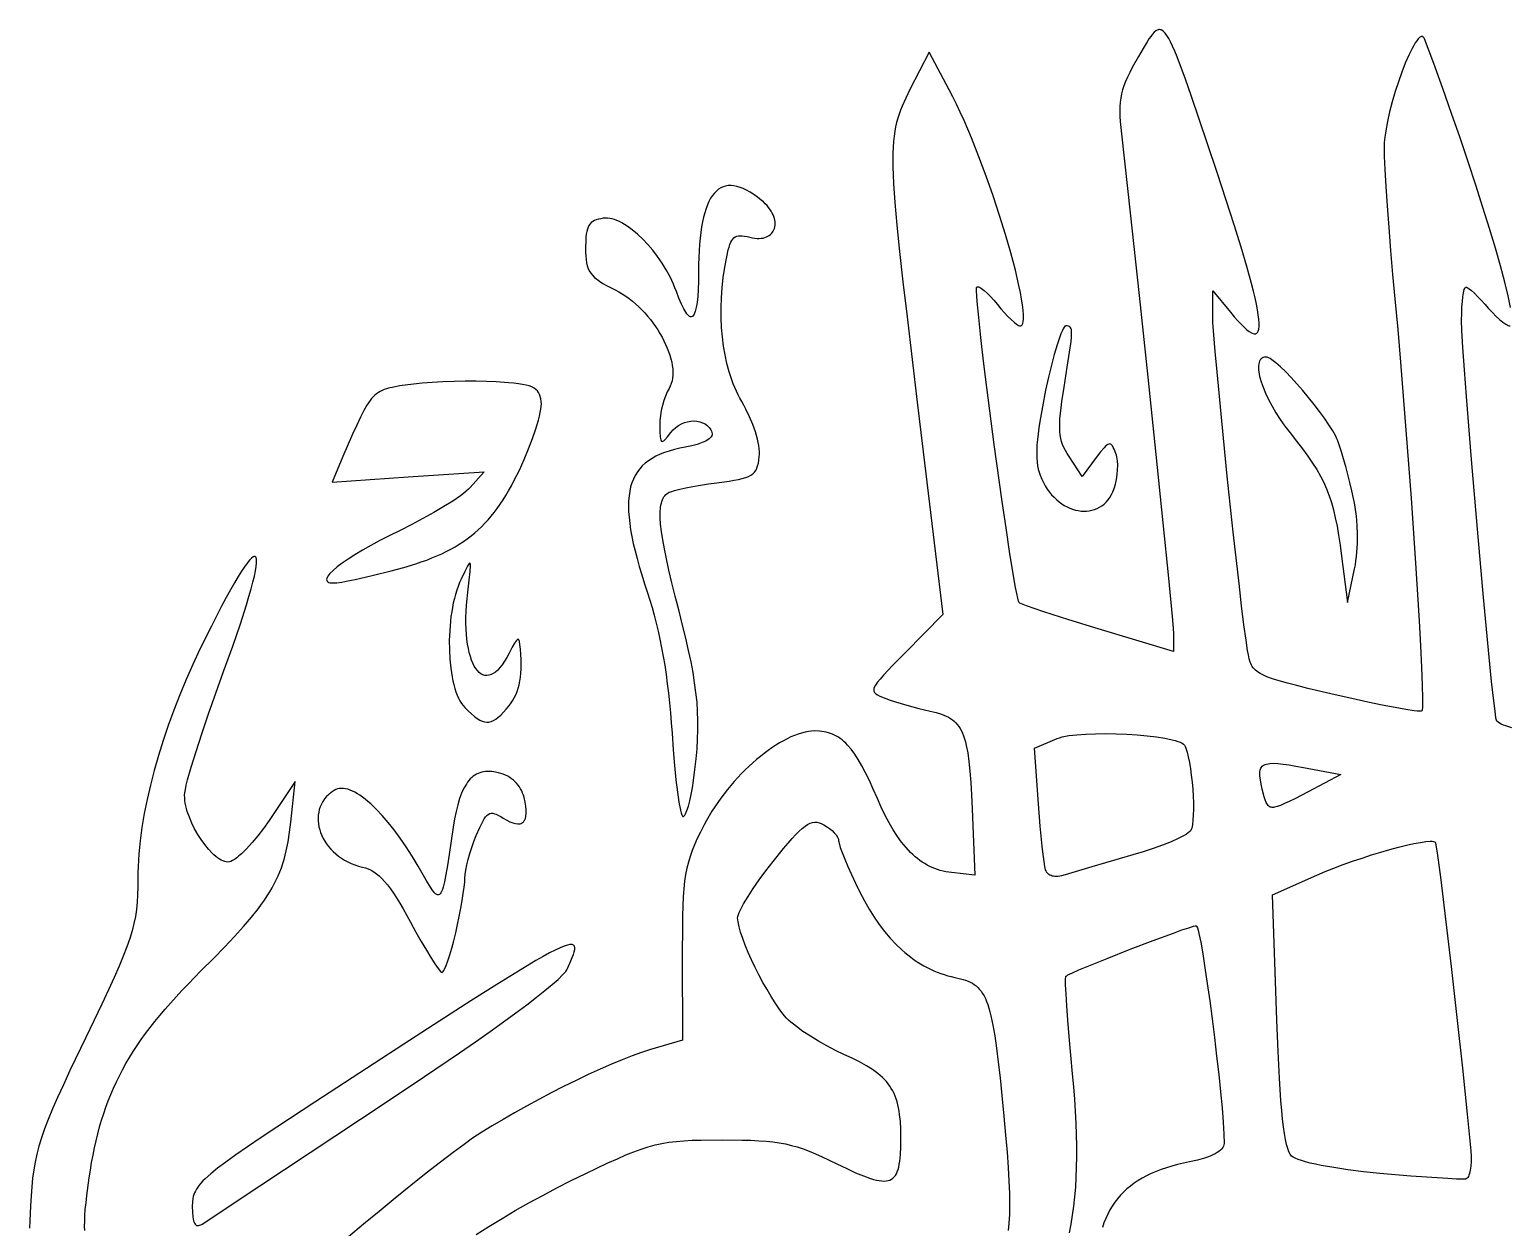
# Model space of a CAD drawing. Extents: x 0 to 1400, y 0 to 980.
# Drawn here: x 981.1 to 1171.1, y 285.3 to 439 of the extents above; entities that cross this region are included whole.
import ezdxf

# ---------------------------------------------------------------- set-up
doc = ezdxf.new("R2010")
doc.units = 0
doc.layers.add('Calque_par_d_faut', color=18, linetype='CONTINUOUS')

msp = doc.modelspace()

# ---------------------------------------------------------------- linework, layer by layer
at = {"layer": 'Calque_par_d_faut'}
for points in [[(1171.28, 403.38), (1170.97, 404.86), (1170.53, 406.64), (1169.98, 408.7), (1169.33, 411), (1168.58, 413.51), (1167.74, 416.22), (1166.83, 419.07), (1165.84, 422.06), (1164.8, 425.14), (1163.71, 428.29), (1162.58, 431.48), (1161.41, 434.68), (1160.22, 437.86), (1160.13, 438.03), (1160.07, 438.09), (1160.02, 438.14), (1159.95, 438.16), (1159.89, 438.16), (1159.82, 438.15), (1159.75, 438.12), (1159.59, 438.02), (1159.42, 437.85), (1159.24, 437.62), (1159.04, 437.34), (1158.84, 437.01), (1158.64, 436.63), (1158.21, 435.75), (1157.76, 434.72), (1157.32, 433.58), (1156.88, 432.36), (1156.47, 431.09), (1156.09, 429.79), (1155.75, 428.5), (1155.46, 427.25), (1155.25, 426.06), (1155.17, 425.5), (1155.11, 424.97), (1155.07, 424.47), (1155.05, 424), (1155.07, 422.79), (1155.15, 421.07), (1155.28, 418.92), (1155.44, 416.42), (1155.65, 413.64), (1155.88, 410.68), (1156.14, 407.61), (1156.42, 404.5), (1156.79, 400.53), (1157.15, 396.35), (1157.85, 387.64), (1158.51, 378.87), (1159.08, 370.53), (1159.54, 363.14), (1159.72, 359.95), (1159.86, 357.18), (1159.95, 354.89), (1159.99, 353.16), (1159.99, 352.51), (1159.97, 352.03), (1159.95, 351.71), (1159.93, 351.62), (1159.9, 351.57), (1159.8, 351.54), (1159.6, 351.54), (1159.29, 351.56), (1158.89, 351.6), (1157.83, 351.76), (1156.45, 352), (1154.81, 352.32), (1152.96, 352.7), (1150.92, 353.15), (1148.77, 353.64), (1145.27, 354.47), (1143.85, 354.82), (1142.63, 355.14), (1141.58, 355.43), (1140.7, 355.7), (1139.98, 355.97), (1139.38, 356.24), (1139.13, 356.37), (1138.9, 356.51), (1138.7, 356.66), (1138.53, 356.8), (1138.37, 356.96), (1138.24, 357.12), (1138.12, 357.29), (1138.02, 357.46), (1137.93, 357.65), (1137.85, 357.85), (1137.72, 358.28), (1137.62, 358.77), (1137.52, 359.33), (1137.31, 360.68), (1137.05, 362.63), (1136.75, 365.08), (1136.41, 367.94), (1135.67, 374.54), (1134.91, 381.73), (1134.19, 388.82), (1133.59, 395.1), (1133.35, 397.71), (1133.18, 399.86), (1133.07, 401.46), (1133.04, 402.41), (1133.07, 405.5), (1135.32, 402.75), (1135.81, 402.17), (1136.26, 401.66), (1136.68, 401.21), (1137.06, 400.83), (1137.41, 400.52), (1137.72, 400.28), (1138, 400.11), (1138.24, 400.01), (1138.35, 399.99), (1138.45, 399.99), (1138.55, 400), (1138.63, 400.03), (1138.7, 400.08), (1138.77, 400.15), (1138.83, 400.23), (1138.88, 400.34), (1138.95, 400.6), (1138.98, 400.94), (1138.99, 401.36), (1138.95, 401.85), (1138.89, 402.42), (1138.78, 403.07), (1138.64, 403.79), (1138.47, 404.6), (1138.26, 405.48), (1138.02, 406.45), (1137.42, 408.62), (1136.68, 411.13), (1135.8, 413.97), (1134.77, 417.15), (1133.61, 420.68), (1131.26, 427.68), (1130.32, 430.47), (1129.49, 432.82), (1128.78, 434.75), (1128.47, 435.57), (1128.17, 436.29), (1127.89, 436.92), (1127.63, 437.46), (1127.38, 437.92), (1127.15, 438.3), (1126.93, 438.59), (1126.71, 438.81), (1126.51, 438.96), (1126.41, 439), (1126.31, 439.03), (1126.21, 439.05), (1126.11, 439.04), (1126.01, 439.02), (1125.91, 438.99), (1125.71, 438.87), (1125.5, 438.7), (1125.3, 438.47), (1125.08, 438.18), (1124.85, 437.85), (1124.61, 437.48), (1124.09, 436.6), (1123.49, 435.58), (1122.7, 434.18), (1122.37, 433.54), (1122.08, 432.95), (1121.84, 432.39), (1121.63, 431.84), (1121.46, 431.31), (1121.33, 430.79), (1121.23, 430.25), (1121.16, 429.71), (1121.12, 429.14), (1121.11, 428.54), (1121.12, 427.91), (1121.17, 427.23), (1121.23, 426.49), (1121.31, 425.68), (1122.43, 415.53), (1123.58, 404.93), (1124.7, 394.41), (1125.74, 384.5), (1126.65, 375.73), (1127.36, 368.61), (1127.83, 363.68), (1127.96, 362.2), (1128, 361.47), (1128, 359.2), (1118.33, 362.1), (1114.54, 363.27), (1111.36, 364.29), (1110.1, 364.72), (1109.13, 365.07), (1108.47, 365.33), (1108.27, 365.43), (1108.18, 365.49), (1108.14, 365.55), (1108.1, 365.67), (1107.99, 366.06), (1107.86, 366.64), (1107.72, 367.41), (1107.36, 369.44), (1106.95, 372.04), (1106.49, 375.08), (1106, 378.46), (1104.99, 385.79), (1104.03, 393.11), (1103.62, 396.48), (1103.26, 399.52), (1102.98, 402.1), (1102.78, 404.12), (1102.73, 404.88), (1102.7, 405.45), (1102.7, 405.83), (1102.71, 405.94), (1102.73, 406), (1102.79, 406.04), (1102.87, 406.04), (1102.96, 406.02), (1103.08, 405.98), (1103.36, 405.81), (1103.69, 405.55), (1104.07, 405.2), (1104.49, 404.78), (1104.93, 404.29), (1105.38, 403.75), (1105.83, 403.2), (1106.29, 402.68), (1106.73, 402.22), (1107.14, 401.81), (1107.52, 401.47), (1107.84, 401.22), (1108.11, 401.06), (1108.21, 401.01), (1108.3, 401), (1108.4, 401.02), (1108.48, 401.06), (1108.55, 401.14), (1108.61, 401.24), (1108.66, 401.37), (1108.7, 401.53), (1108.74, 401.93), (1108.74, 402.42), (1108.7, 403.01), (1108.62, 403.69), (1108.5, 404.45), (1108.34, 405.29), (1108.15, 406.19), (1107.94, 407.16), (1107.69, 408.18), (1107.1, 410.38), (1106.42, 412.73), (1105.66, 415.19), (1104.83, 417.71), (1103.94, 420.24), (1103.02, 422.73), (1102.07, 425.13), (1101.58, 426.28), (1101.1, 427.39), (1100.62, 428.46), (1100.15, 429.47), (1099.67, 430.43), (1099.21, 431.32), (1096.61, 436.14), (1094.16, 431.34), (1093.62, 430.24), (1093.15, 429.22), (1092.95, 428.71), (1092.76, 428.2), (1092.59, 427.68), (1092.44, 427.14), (1092.31, 426.58), (1092.2, 425.99), (1092.11, 425.36), (1092.04, 424.68), (1091.99, 423.95), (1091.97, 423.16), (1091.96, 422.31), (1091.97, 421.38), (1092, 420.38), (1092.05, 419.29), (1092.23, 416.83), (1092.48, 413.94), (1092.82, 410.57), (1093.26, 406.67), (1093.78, 402.19), (1095.09, 391.23), (1098.39, 363.96), (1093.52, 359.02), (1091.93, 357.39), (1090.76, 356.16), (1090.32, 355.67), (1089.98, 355.25), (1089.73, 354.89), (1089.58, 354.59), (1089.53, 354.46), (1089.5, 354.34), (1089.5, 354.23), (1089.51, 354.12), (1089.55, 354.03), (1089.6, 353.94), (1089.67, 353.85), (1089.76, 353.77), (1089.99, 353.62), (1090.29, 353.48), (1091.08, 353.17), (1091.63, 352.97), (1092.28, 352.76), (1093.75, 352.31), (1095.3, 351.89), (1096.76, 351.55), (1097.52, 351.36), (1098.21, 351.15), (1098.52, 351.03), (1098.82, 350.9), (1099.09, 350.76), (1099.36, 350.61), (1099.6, 350.44), (1099.83, 350.25), (1100.04, 350.05), (1100.24, 349.82), (1100.43, 349.58), (1100.6, 349.31), (1100.76, 349.02), (1100.91, 348.7), (1101.04, 348.36), (1101.17, 347.99), (1101.28, 347.59), (1101.39, 347.15), (1101.57, 346.19), (1101.73, 345.08), (1101.86, 343.82), (1101.97, 342.39), (1102.06, 340.79), (1102.14, 339), (1102.5, 330.5), (1099.5, 330.82), (1099.13, 330.87), (1098.76, 330.93), (1098.4, 331.01), (1098.05, 331.1), (1097.7, 331.2), (1097.36, 331.33), (1097.02, 331.46), (1096.69, 331.62), (1096.37, 331.78), (1096.05, 331.97), (1095.73, 332.17), (1095.42, 332.38), (1095.12, 332.62), (1094.81, 332.86), (1094.52, 333.13), (1094.23, 333.41), (1093.65, 334.03), (1093.09, 334.71), (1092.55, 335.47), (1092.01, 336.29), (1091.49, 337.19), (1090.98, 338.17), (1090.47, 339.22), (1089.97, 340.35), (1089.45, 341.55), (1088.95, 342.64), (1088.46, 343.64), (1087.99, 344.53), (1087.52, 345.32), (1087.06, 346.03), (1086.61, 346.65), (1086.15, 347.19), (1085.91, 347.43), (1085.68, 347.65), (1085.44, 347.85), (1085.2, 348.03), (1084.96, 348.19), (1084.71, 348.34), (1084.46, 348.47), (1084.21, 348.59), (1083.95, 348.69), (1083.68, 348.78), (1083.4, 348.85), (1083.12, 348.9), (1082.54, 348.98), (1081.92, 349), (1081.52, 348.98), (1081.11, 348.93), (1080.68, 348.85), (1080.24, 348.74), (1079.79, 348.6), (1079.33, 348.43), (1078.86, 348.23), (1078.38, 348), (1077.9, 347.75), (1077.41, 347.47), (1076.92, 347.17), (1076.43, 346.85), (1075.94, 346.5), (1075.44, 346.13), (1074.95, 345.74), (1074.45, 345.33), (1073.96, 344.91), (1073.48, 344.46), (1073, 344), (1072.52, 343.52), (1072.05, 343.03), (1071.6, 342.53), (1071.15, 342.01), (1070.71, 341.48), (1070.28, 340.94), (1069.87, 340.39), (1069.47, 339.83), (1069.08, 339.26), (1068.71, 338.69), (1068.36, 338.11), (1068.03, 337.52), (1067.72, 336.93), (1067.26, 336.02), (1066.85, 335.19), (1066.5, 334.4), (1066.19, 333.65), (1065.92, 332.9), (1065.7, 332.16), (1065.5, 331.39), (1065.35, 330.57), (1065.22, 329.7), (1065.12, 328.75), (1065.04, 327.7), (1064.99, 326.54), (1064.95, 325.24), (1064.93, 323.79), (1064.92, 320.37), (1064.93, 309.3), (1060.71, 308.06), (1059.67, 307.73), (1058.5, 307.3), (1057.21, 306.8), (1055.83, 306.22), (1054.37, 305.58), (1052.85, 304.88), (1051.28, 304.13), (1049.68, 303.35), (1048.08, 302.53), (1046.48, 301.7), (1044.91, 300.85), (1043.37, 299.99), (1041.9, 299.14), (1040.5, 298.31), (1039.2, 297.49), (1038, 296.71), (1036.9, 295.93), (1035.5, 294.89), (1033.86, 293.64), (1032.03, 292.21), (1030.07, 290.65), (1028.04, 289.01), (1026, 287.33), (1024, 285.67), (1022.07, 284.06)], [(1171.45, 349.39), (1170.68, 349.64), (1170.36, 349.76), (1170.08, 349.89), (1169.85, 350.01), (1169.67, 350.14), (1169.54, 350.26), (1169.47, 350.38), (1169.41, 350.66), (1169.33, 351.19), (1169.12, 352.89), (1168.85, 355.35), (1168.54, 358.47), (1167.81, 366.14), (1167.02, 374.92), (1166.27, 383.85), (1165.62, 391.95), (1165.36, 395.38), (1165.17, 398.24), (1165.04, 400.4), (1165, 401.75), (1165.01, 402.6), (1165.04, 403.4), (1165.09, 404.12), (1165.16, 404.75), (1165.24, 405.27), (1165.34, 405.66), (1165.39, 405.81), (1165.44, 405.91), (1165.49, 405.98), (1165.55, 406), (1165.62, 405.99), (1165.71, 405.94), (1165.95, 405.78), (1166.26, 405.53), (1166.63, 405.19), (1167.05, 404.78), (1167.5, 404.32), (1167.98, 403.8), (1168.46, 403.25), (1168.95, 402.71), (1169.43, 402.23), (1169.88, 401.81), (1170.3, 401.48), (1170.68, 401.22), (1170.84, 401.13), (1170.99, 401.07), (1171.12, 401.02), (1171.24, 401.01)], [(988.2, 284.87), (988.17, 285.44), (988.18, 286.08), (988.21, 286.78), (988.26, 287.55), (988.35, 288.42), (988.46, 289.38), (988.77, 291.63), (988.91, 292.63), (989.07, 293.6), (989.25, 294.55), (989.44, 295.48), (989.64, 296.39), (989.86, 297.28), (990.09, 298.16), (990.35, 299.02), (990.62, 299.87), (990.91, 300.71), (991.21, 301.53), (991.54, 302.34), (991.88, 303.15), (992.25, 303.94), (992.64, 304.73), (993.05, 305.51), (993.48, 306.29), (993.94, 307.07), (994.42, 307.84), (994.92, 308.61), (995.45, 309.38), (996.01, 310.15), (996.59, 310.93), (997.2, 311.71), (997.84, 312.49), (998.5, 313.28), (999.19, 314.07), (999.92, 314.87), (1000.67, 315.69), (1001.45, 316.51), (1003.11, 318.19), (1004.71, 319.78), (1006.14, 321.25), (1007.43, 322.62), (1008.58, 323.89), (1009.6, 325.09), (1010.49, 326.22), (1010.9, 326.77), (1011.27, 327.3), (1011.62, 327.83), (1011.95, 328.36), (1012.25, 328.87), (1012.53, 329.39), (1012.79, 329.9), (1013.02, 330.42), (1013.24, 330.93), (1013.44, 331.45), (1013.62, 331.98), (1013.79, 332.52), (1013.94, 333.06), (1014.07, 333.62), (1014.31, 334.77), (1014.5, 336), (1014.66, 337.3), (1015.2, 342.5), (1011.85, 337.51), (1011.14, 336.5), (1010.41, 335.55), (1009.68, 334.67), (1008.97, 333.89), (1008.3, 333.23), (1007.99, 332.96), (1007.7, 332.72), (1007.43, 332.52), (1007.18, 332.36), (1006.96, 332.25), (1006.77, 332.19), (1006.58, 332.17), (1006.37, 332.19), (1006.16, 332.23), (1005.94, 332.31), (1005.72, 332.42), (1005.49, 332.55), (1005.25, 332.71), (1005.02, 332.89), (1004.78, 333.09), (1004.54, 333.32), (1004.06, 333.83), (1003.59, 334.41), (1003.13, 335.05), (1002.7, 335.73), (1002.3, 336.45), (1001.94, 337.18), (1001.62, 337.93), (1001.36, 338.67), (1001.26, 339.03), (1001.17, 339.39), (1001.1, 339.75), (1001.05, 340.09), (1001.02, 340.43), (1001, 340.75), (1001.03, 341.06), (1001.11, 341.49), (1001.23, 342.04), (1001.4, 342.71), (1001.86, 344.35), (1002.48, 346.35), (1003.22, 348.65), (1004.07, 351.18), (1005.01, 353.87), (1006.02, 356.65), (1007.19, 359.9), (1008.17, 362.75), (1008.96, 365.2), (1009.28, 366.27), (1009.56, 367.25), (1009.79, 368.12), (1009.97, 368.89), (1010.11, 369.55), (1010.2, 370.12), (1010.25, 370.58), (1010.26, 370.94), (1010.24, 371.08), (1010.21, 371.2), (1010.18, 371.29), (1010.13, 371.35), (1010.07, 371.39), (1010, 371.4), (1009.92, 371.38), (1009.83, 371.34), (1009.61, 371.18), (1009.35, 370.92), (1009.05, 370.55), (1008.7, 370.08), (1008.31, 369.5), (1007.89, 368.82), (1007.41, 368.02), (1006.9, 367.13), (1006.35, 366.12), (1005.76, 365.01), (1004.45, 362.47), (1002.98, 359.5), (1002.07, 357.55), (1001.2, 355.59), (1000.38, 353.63), (999.62, 351.67), (998.91, 349.71), (998.25, 347.77), (997.65, 345.84), (997.11, 343.93), (996.63, 342.05), (996.2, 340.2), (995.84, 338.39), (995.54, 336.61), (995.31, 334.88), (995.22, 334.04), (995.14, 333.21), (995.08, 332.39), (995.04, 331.58), (995.01, 330.79), (995, 330.02), (995, 328.94), (994.97, 327.95), (994.91, 327.01), (994.83, 326.1), (994.69, 325.2), (994.51, 324.3), (994.27, 323.36), (993.97, 322.36), (993.6, 321.29), (993.14, 320.11), (992.6, 318.81), (991.96, 317.37), (991.23, 315.75), (990.38, 313.94), (988.33, 309.66), (986.29, 305.39), (985.44, 303.58), (984.7, 301.95), (984.06, 300.47), (983.51, 299.14), (983.03, 297.91), (982.64, 296.77), (982.31, 295.7), (982.03, 294.67), (981.81, 293.66), (981.64, 292.64), (981.5, 291.59), (981.38, 290.49), (981.29, 289.31), (981.21, 288.03), (981.12, 286.11), (981.11, 285.19)], [(1038.45, 284.34), (1040.1, 285.39), (1041.78, 286.42), (1043.48, 287.43), (1045.22, 288.41), (1047, 289.38), (1048.81, 290.34), (1050.66, 291.27), (1052.54, 292.2), (1055.38, 293.54), (1056.59, 294.09), (1057.69, 294.57), (1058.71, 294.98), (1059.66, 295.33), (1060.56, 295.62), (1061.44, 295.86), (1062.31, 296.05), (1063.2, 296.2), (1064.12, 296.31), (1065.1, 296.4), (1066.17, 296.45), (1067.33, 296.48), (1070.03, 296.5), (1072.6, 296.48), (1073.71, 296.45), (1074.73, 296.4), (1075.68, 296.33), (1076.55, 296.24), (1077.38, 296.12), (1078.17, 295.98), (1078.93, 295.8), (1079.68, 295.59), (1080.44, 295.34), (1081.21, 295.05), (1082.02, 294.72), (1082.87, 294.34), (1083.78, 293.91), (1084.76, 293.43), (1086.03, 292.81), (1087.17, 292.29), (1088.18, 291.87), (1089.07, 291.55), (1089.47, 291.43), (1089.85, 291.33), (1090.2, 291.27), (1090.52, 291.23), (1090.81, 291.21), (1091.09, 291.23), (1091.34, 291.27), (1091.57, 291.35), (1091.78, 291.45), (1091.96, 291.58), (1092.13, 291.75), (1092.28, 291.94), (1092.42, 292.16), (1092.53, 292.42), (1092.63, 292.71), (1092.72, 293.02), (1092.79, 293.38), (1092.85, 293.76), (1092.94, 294.63), (1092.99, 295.63), (1093, 296.77), (1092.98, 297.86), (1092.93, 298.86), (1092.83, 299.78), (1092.77, 300.21), (1092.69, 300.62), (1092.6, 301.02), (1092.5, 301.4), (1092.38, 301.77), (1092.25, 302.12), (1092.11, 302.46), (1091.94, 302.78), (1091.76, 303.1), (1091.57, 303.4), (1091.36, 303.7), (1091.13, 303.98), (1090.88, 304.26), (1090.61, 304.52), (1090.32, 304.79), (1090.01, 305.04), (1089.68, 305.29), (1089.33, 305.54), (1088.56, 306.03), (1087.69, 306.51), (1086.73, 306.99), (1085.67, 307.48), (1084.58, 307.99), (1083.49, 308.56), (1082.41, 309.17), (1081.37, 309.8), (1080.42, 310.43), (1079.57, 311.05), (1079.19, 311.34), (1078.86, 311.62), (1078.56, 311.89), (1078.31, 312.14), (1077.85, 312.69), (1077.35, 313.34), (1076.84, 314.09), (1076.32, 314.91), (1075.8, 315.79), (1075.27, 316.72), (1074.77, 317.68), (1074.28, 318.65), (1073.82, 319.62), (1073.39, 320.57), (1073.01, 321.49), (1072.68, 322.35), (1072.41, 323.15), (1072.21, 323.87), (1072.08, 324.49), (1072.04, 324.76), (1072.03, 325), (1072.05, 325.18), (1072.12, 325.42), (1072.23, 325.7), (1072.38, 326.04), (1072.8, 326.82), (1073.36, 327.75), (1074.04, 328.78), (1074.81, 329.9), (1075.67, 331.06), (1076.58, 332.24), (1077.92, 333.9), (1078.5, 334.59), (1079.02, 335.19), (1079.5, 335.7), (1079.93, 336.14), (1080.32, 336.5), (1080.68, 336.78), (1081.02, 337), (1081.33, 337.16), (1081.63, 337.25), (1081.92, 337.29), (1082.2, 337.28), (1082.48, 337.21), (1082.77, 337.11), (1083.08, 336.96), (1083.46, 336.73), (1083.82, 336.48), (1084.15, 336.21), (1084.43, 335.93), (1084.67, 335.65), (1084.85, 335.38), (1084.96, 335.13), (1084.99, 335.01), (1085, 334.9), (1085.01, 334.77), (1085.06, 334.58), (1085.21, 334.06), (1085.47, 333.38), (1085.8, 332.54), (1086.2, 331.6), (1086.66, 330.56), (1087.17, 329.46), (1087.72, 328.32), (1088.3, 327.19), (1088.91, 326.12), (1089.54, 325.11), (1090.2, 324.15), (1090.89, 323.25), (1091.6, 322.41), (1092.34, 321.63), (1093.1, 320.91), (1093.49, 320.57), (1093.88, 320.25), (1094.28, 319.94), (1094.68, 319.64), (1095.09, 319.37), (1095.51, 319.11), (1095.93, 318.86), (1096.35, 318.63), (1096.78, 318.42), (1097.22, 318.22), (1097.66, 318.03), (1098.1, 317.87), (1098.55, 317.72), (1099, 317.58), (1099.46, 317.47), (1099.92, 317.37), (1100.65, 317.2), (1100.99, 317.11), (1101.31, 317), (1101.61, 316.89), (1101.9, 316.76), (1102.17, 316.61), (1102.42, 316.45), (1102.66, 316.27), (1102.89, 316.06), (1103.1, 315.83), (1103.3, 315.58), (1103.49, 315.3), (1103.67, 314.99), (1103.84, 314.65), (1104, 314.28), (1104.15, 313.87), (1104.29, 313.42), (1104.43, 312.93), (1104.56, 312.41), (1104.81, 311.23), (1105.05, 309.86), (1105.27, 308.29), (1105.49, 306.5), (1105.72, 304.48), (1105.96, 302.21), (1106.22, 299.55), (1106.44, 297.13), (1106.63, 294.94), (1106.77, 292.97), (1106.87, 291.19), (1106.94, 289.6), (1106.96, 288.19), (1106.94, 286.93), (1106.87, 285.83), (1106.77, 284.87)], [(1114.65, 284.59), (1114.86, 285.69), (1115.05, 286.82), (1115.2, 287.99), (1115.33, 289.18), (1115.44, 290.42), (1115.51, 291.69), (1115.56, 292.99), (1115.58, 294.34), (1115.58, 295.73), (1115.55, 297.16), (1115.5, 298.64), (1115.42, 300.15), (1115.32, 301.72), (1115.19, 303.33), (1115.04, 304.99), (1114.61, 309.76), (1114.44, 311.86), (1114.3, 313.7), (1114.21, 315.24), (1114.15, 316.43), (1114.14, 317.2), (1114.16, 317.42), (1114.18, 317.51), (1114.28, 317.58), (1114.45, 317.68), (1115.03, 317.95), (1115.86, 318.32), (1116.91, 318.76), (1119.49, 319.81), (1122.43, 320.97), (1125.38, 322.09), (1128, 323.06), (1129.08, 323.45), (1129.95, 323.74), (1130.58, 323.93), (1130.78, 323.98), (1130.9, 324), (1130.94, 323.98), (1130.97, 323.94), (1131.06, 323.74), (1131.15, 323.44), (1131.25, 323.02), (1131.49, 321.88), (1131.75, 320.38), (1132.04, 318.59), (1132.34, 316.57), (1132.65, 314.36), (1132.96, 312.03), (1133.26, 309.64), (1133.54, 307.24), (1133.8, 304.9), (1134.03, 302.67), (1134.23, 300.61), (1134.37, 298.77), (1134.47, 297.23), (1134.5, 296.03), (1134.48, 295.86), (1134.43, 295.68), (1134.33, 295.51), (1134.21, 295.35), (1134.04, 295.18), (1133.84, 295.03), (1133.61, 294.87), (1133.35, 294.72), (1133.05, 294.57), (1132.72, 294.43), (1132.35, 294.29), (1131.96, 294.16), (1131.07, 293.91), (1130.07, 293.69), (1129.28, 293.52), (1128.52, 293.34), (1127.78, 293.14), (1127.08, 292.92), (1126.4, 292.69), (1125.76, 292.44), (1125.14, 292.18), (1124.55, 291.9), (1123.99, 291.6), (1123.45, 291.28), (1122.95, 290.94), (1122.46, 290.58), (1122.01, 290.2), (1121.58, 289.81), (1121.18, 289.39), (1120.8, 288.95), (1120.45, 288.49), (1120.13, 288.01), (1119.82, 287.51), (1119.55, 286.98), (1119.29, 286.43), (1119.06, 285.86), (1118.86, 285.27)]]:
    msp.add_lwpolyline(points, dxfattribs=at)
for points in [[(1066.36, 342.64), (1066.55, 344.06), (1066.7, 345.41), (1066.81, 346.7), (1066.89, 347.93), (1066.93, 349.14), (1066.93, 350.33), (1066.89, 351.51), (1066.81, 352.7), (1066.68, 353.92), (1066.51, 355.18), (1066.3, 356.5), (1066.04, 357.88), (1065.73, 359.35), (1065.37, 360.92), (1064.96, 362.6), (1064.5, 364.4), (1064.01, 366.3), (1063.58, 368.04), (1063.21, 369.63), (1062.89, 371.08), (1062.62, 372.39), (1062.41, 373.56), (1062.25, 374.62), (1062.14, 375.55), (1062.09, 376.38), (1062.09, 377.09), (1062.13, 377.71), (1062.17, 377.99), (1062.23, 378.24), (1062.3, 378.47), (1062.37, 378.68), (1062.47, 378.88), (1062.57, 379.05), (1062.68, 379.2), (1062.81, 379.34), (1062.95, 379.46), (1063.1, 379.56), (1063.24, 379.64), (1063.43, 379.71), (1063.94, 379.88), (1064.6, 380.05), (1065.39, 380.23), (1066.29, 380.4), (1067.27, 380.57), (1068.29, 380.73), (1069.35, 380.87), (1070.92, 381.08), (1071.57, 381.18), (1072.14, 381.29), (1072.63, 381.4), (1073.06, 381.53), (1073.42, 381.67), (1073.73, 381.83), (1073.98, 382.02), (1074.19, 382.22), (1074.36, 382.46), (1074.5, 382.73), (1074.6, 383.04), (1074.69, 383.39), (1074.76, 383.78), (1074.81, 384.21), (1074.83, 384.53), (1074.83, 384.87), (1074.8, 385.24), (1074.75, 385.63), (1074.67, 386.05), (1074.58, 386.48), (1074.46, 386.93), (1074.32, 387.39), (1073.98, 388.35), (1073.57, 389.34), (1073.1, 390.33), (1072.84, 390.82), (1072.56, 391.3), (1072.32, 391.73), (1072.09, 392.17), (1071.87, 392.63), (1071.67, 393.1), (1071.47, 393.58), (1071.28, 394.07), (1070.95, 395.1), (1070.66, 396.17), (1070.42, 397.28), (1070.22, 398.42), (1070.07, 399.6), (1069.97, 400.82), (1069.92, 402.05), (1069.91, 403.32), (1069.96, 404.6), (1070.05, 405.9), (1070.19, 407.21), (1070.38, 408.53), (1070.62, 409.86), (1070.82, 410.76), (1070.92, 411.13), (1071.03, 411.46), (1071.14, 411.74), (1071.27, 411.97), (1071.4, 412.16), (1071.56, 412.32), (1071.72, 412.43), (1071.91, 412.51), (1072.13, 412.56), (1072.36, 412.58), (1072.63, 412.57), (1072.92, 412.53), (1073.25, 412.47), (1073.61, 412.38), (1073.93, 412.31), (1074.23, 412.27), (1074.52, 412.24), (1074.79, 412.24), (1075.05, 412.26), (1075.29, 412.29), (1075.51, 412.35), (1075.72, 412.42), (1075.91, 412.51), (1076.09, 412.62), (1076.24, 412.74), (1076.38, 412.87), (1076.5, 413.02), (1076.61, 413.18), (1076.69, 413.35), (1076.76, 413.53), (1076.8, 413.73), (1076.83, 413.93), (1076.84, 414.13), (1076.83, 414.35), (1076.8, 414.57), (1076.75, 414.8), (1076.67, 415.03), (1076.58, 415.26), (1076.47, 415.5), (1076.33, 415.74), (1076.18, 415.98), (1076, 416.22), (1075.8, 416.46), (1075.57, 416.69), (1075.33, 416.93), (1075.06, 417.16), (1074.57, 417.54), (1074.09, 417.88), (1073.63, 418.17), (1073.18, 418.42), (1072.75, 418.63), (1072.34, 418.79), (1071.94, 418.91), (1071.56, 418.99), (1071.19, 419.02), (1070.83, 419.02), (1070.49, 418.96), (1070.17, 418.87), (1069.86, 418.73), (1069.57, 418.55), (1069.3, 418.32), (1069.04, 418.05), (1068.79, 417.74), (1068.56, 417.39), (1068.35, 416.99), (1068.15, 416.55), (1067.97, 416.07), (1067.8, 415.54), (1067.65, 414.97), (1067.51, 414.36), (1067.39, 413.71), (1067.29, 413.01), (1067.2, 412.27), (1067.13, 411.49), (1067.07, 410.66), (1067.03, 409.8), (1067.01, 408.89), (1067, 407.93), (1066.99, 406.75), (1066.95, 405.7), (1066.9, 404.78), (1066.81, 404.01), (1066.71, 403.37), (1066.59, 402.86), (1066.51, 402.66), (1066.44, 402.5), (1066.36, 402.37), (1066.27, 402.27), (1066.17, 402.21), (1066.08, 402.18), (1065.97, 402.19), (1065.86, 402.23), (1065.75, 402.31), (1065.63, 402.42), (1065.51, 402.57), (1065.38, 402.75), (1065.1, 403.21), (1064.81, 403.81), (1064.49, 404.56), (1064.16, 405.44), (1063.98, 405.91), (1063.79, 406.37), (1063.58, 406.83), (1063.35, 407.29), (1062.86, 408.19), (1062.32, 409.07), (1061.74, 409.91), (1061.13, 410.71), (1060.49, 411.46), (1059.84, 412.15), (1059.17, 412.78), (1058.5, 413.34), (1058.16, 413.6), (1057.83, 413.83), (1057.5, 414.04), (1057.17, 414.23), (1056.84, 414.39), (1056.53, 414.53), (1056.21, 414.65), (1055.91, 414.74), (1055.61, 414.8), (1055.33, 414.84), (1055.05, 414.85), (1054.78, 414.82), (1054.45, 414.77), (1054.14, 414.7), (1053.87, 414.62), (1053.63, 414.52), (1053.42, 414.4), (1053.23, 414.26), (1053.07, 414.09), (1052.94, 413.89), (1052.82, 413.67), (1052.73, 413.41), (1052.65, 413.11), (1052.59, 412.78), (1052.55, 412.4), (1052.52, 411.98), (1052.5, 411), (1052.51, 410.45), (1052.53, 409.96), (1052.57, 409.51), (1052.63, 409.1), (1052.71, 408.73), (1052.83, 408.39), (1052.97, 408.07), (1053.16, 407.78), (1053.38, 407.51), (1053.64, 407.24), (1053.95, 406.99), (1054.31, 406.73), (1054.73, 406.47), (1055.2, 406.21), (1056.32, 405.63), (1056.77, 405.4), (1057.22, 405.13), (1057.66, 404.84), (1058.1, 404.53), (1058.52, 404.2), (1058.93, 403.84), (1059.34, 403.47), (1059.73, 403.08), (1060.11, 402.68), (1060.47, 402.26), (1060.82, 401.83), (1061.15, 401.39), (1061.47, 400.94), (1061.77, 400.49), (1062.05, 400.02), (1062.32, 399.56), (1062.56, 399.09), (1062.78, 398.63), (1062.99, 398.16), (1063.16, 397.7), (1063.32, 397.24), (1063.45, 396.79), (1063.56, 396.35), (1063.63, 395.91), (1063.69, 395.49), (1063.71, 395.08), (1063.71, 394.68), (1063.67, 394.3), (1063.61, 393.94), (1063.51, 393.6), (1063.38, 393.28), (1063.22, 392.98), (1062.97, 392.53), (1062.75, 392), (1062.54, 391.41), (1062.37, 390.79), (1062.22, 390.14), (1062.12, 389.49), (1062.05, 388.86), (1062.03, 388.26), (1062.05, 387.41), (1062.08, 386.79), (1062.11, 386.56), (1062.15, 386.39), (1062.2, 386.26), (1062.27, 386.19), (1062.35, 386.17), (1062.44, 386.2), (1062.56, 386.27), (1062.69, 386.4), (1063.02, 386.78), (1063.46, 387.34), (1063.75, 387.68), (1064.08, 387.98), (1064.44, 388.23), (1064.82, 388.44), (1065.21, 388.6), (1065.61, 388.71), (1066.01, 388.78), (1066.4, 388.8), (1066.79, 388.77), (1067.17, 388.7), (1067.52, 388.58), (1067.84, 388.42), (1068.13, 388.21), (1068.26, 388.09), (1068.38, 387.96), (1068.48, 387.81), (1068.58, 387.65), (1068.66, 387.49), (1068.73, 387.31), (1068.76, 387.17), (1068.75, 387.04), (1068.7, 386.9), (1068.62, 386.77), (1068.51, 386.64), (1068.36, 386.51), (1068.18, 386.38), (1067.97, 386.25), (1067.73, 386.13), (1067.47, 386.02), (1066.85, 385.8), (1066.13, 385.6), (1065.31, 385.43), (1064.59, 385.29), (1063.9, 385.13), (1063.25, 384.94), (1062.64, 384.74), (1062.07, 384.52), (1061.54, 384.27), (1061.05, 384), (1060.59, 383.7), (1060.17, 383.38), (1059.79, 383.03), (1059.45, 382.65), (1059.15, 382.25), (1058.88, 381.82), (1058.65, 381.35), (1058.45, 380.86), (1058.29, 380.33), (1058.17, 379.77), (1058.08, 379.17), (1058.03, 378.54), (1058.01, 377.88), (1058.03, 377.17), (1058.08, 376.43), (1058.17, 375.65), (1058.29, 374.83), (1058.44, 373.97), (1058.63, 373.07), (1058.85, 372.12), (1059.11, 371.14), (1059.4, 370.1), (1059.72, 369.03), (1060.07, 367.9), (1060.46, 366.73), (1060.76, 365.8), (1061.04, 364.84), (1061.32, 363.86), (1061.57, 362.86), (1061.82, 361.82), (1062.05, 360.77), (1062.27, 359.68), (1062.47, 358.57), (1062.66, 357.43), (1062.84, 356.27), (1063, 355.07), (1063.15, 353.86), (1063.28, 352.61), (1063.4, 351.34), (1063.51, 350.04), (1063.6, 348.71), (1063.76, 346.56), (1063.93, 344.55), (1064.11, 342.73), (1064.3, 341.15), (1064.49, 339.84), (1064.68, 338.84), (1064.77, 338.48), (1064.85, 338.22), (1064.93, 338.06), (1064.97, 338.01), (1065.01, 338), (1065.09, 338.02), (1065.17, 338.09), (1065.25, 338.21), (1065.34, 338.37), (1065.52, 338.8), (1065.7, 339.36), (1065.89, 340.05), (1066.06, 340.84), (1066.22, 341.71), (1066.36, 342.64)], [(1120.38, 380.13), (1120.55, 380.7), (1120.68, 381.3), (1120.77, 381.92), (1120.82, 382.54), (1120.83, 383.14), (1120.79, 383.7), (1120.71, 384.2), (1120.66, 384.42), (1120.59, 384.63), (1120.36, 385.19), (1120.25, 385.41), (1120.15, 385.59), (1120.05, 385.72), (1119.94, 385.81), (1119.83, 385.85), (1119.71, 385.84), (1119.58, 385.79), (1119.43, 385.7), (1119.26, 385.55), (1119.08, 385.36), (1118.63, 384.82), (1118.06, 384.09), (1116.25, 381.68), (1114.59, 384.23), (1114.34, 384.63), (1114.11, 385.01), (1113.92, 385.39), (1113.76, 385.77), (1113.63, 386.16), (1113.53, 386.57), (1113.45, 387), (1113.41, 387.46), (1113.39, 387.96), (1113.39, 388.5), (1113.42, 389.1), (1113.48, 389.76), (1113.56, 390.48), (1113.67, 391.28), (1113.95, 393.14), (1114.36, 395.69), (1114.66, 397.63), (1114.85, 399.02), (1114.9, 399.55), (1114.92, 399.97), (1114.92, 400.3), (1114.89, 400.55), (1114.83, 400.73), (1114.75, 400.86), (1114.64, 400.94), (1114.5, 400.98), (1114.34, 401), (1114.16, 401), (1114.11, 400.99), (1114.06, 400.96), (1113.95, 400.83), (1113.83, 400.63), (1113.69, 400.35), (1113.55, 400), (1113.39, 399.59), (1113.05, 398.58), (1112.69, 397.35), (1112.32, 395.95), (1111.95, 394.41), (1111.58, 392.75), (1111.16, 390.62), (1110.83, 388.75), (1110.7, 387.92), (1110.6, 387.14), (1110.52, 386.42), (1110.47, 385.75), (1110.44, 385.12), (1110.43, 384.55), (1110.45, 384.01), (1110.49, 383.51), (1110.55, 383.05), (1110.63, 382.62), (1110.74, 382.21), (1110.87, 381.83), (1111.07, 381.35), (1111.29, 380.9), (1111.53, 380.47), (1111.79, 380.06), (1112.06, 379.68), (1112.35, 379.33), (1112.66, 379), (1112.98, 378.7), (1113.3, 378.43), (1113.64, 378.18), (1113.98, 377.96), (1114.33, 377.77), (1114.69, 377.61), (1115.05, 377.47), (1115.41, 377.37), (1115.77, 377.29), (1116.13, 377.24), (1116.49, 377.22), (1116.84, 377.22), (1117.19, 377.26), (1117.53, 377.33), (1117.86, 377.43), (1118.19, 377.56), (1118.5, 377.72), (1118.79, 377.91), (1119.08, 378.13), (1119.34, 378.38), (1119.59, 378.67), (1119.82, 378.99), (1120.03, 379.34), (1120.22, 379.72), (1120.38, 380.13)], [(1151.13, 378.85), (1150.9, 379.85), (1150.65, 380.89), (1150.11, 382.97), (1149.84, 383.94), (1149.57, 384.83), (1149.32, 385.6), (1149.1, 386.23), (1148.98, 386.52), (1148.83, 386.84), (1148.44, 387.54), (1147.96, 388.32), (1147.39, 389.16), (1146.75, 390.03), (1146.06, 390.93), (1145.34, 391.83), (1144.6, 392.72), (1143.85, 393.57), (1143.12, 394.37), (1142.42, 395.09), (1141.76, 395.73), (1141.16, 396.26), (1140.64, 396.66), (1140.41, 396.8), (1140.21, 396.91), (1140.03, 396.98), (1139.88, 397), (1139.69, 396.99), (1139.52, 396.94), (1139.37, 396.87), (1139.24, 396.77), (1139.14, 396.64), (1139.05, 396.49), (1138.98, 396.32), (1138.94, 396.12), (1138.91, 395.9), (1138.9, 395.66), (1138.92, 395.4), (1138.95, 395.12), (1139.06, 394.51), (1139.25, 393.84), (1139.51, 393.12), (1139.83, 392.35), (1140.21, 391.55), (1140.65, 390.71), (1141.15, 389.86), (1141.71, 389), (1142.31, 388.13), (1142.97, 387.28), (1143.81, 386.21), (1144.57, 385.21), (1145.25, 384.28), (1145.85, 383.4), (1146.39, 382.55), (1146.87, 381.72), (1147.29, 380.9), (1147.66, 380.07), (1148, 379.21), (1148.29, 378.32), (1148.55, 377.38), (1148.78, 376.38), (1149, 375.29), (1149.2, 374.12), (1149.4, 372.84), (1149.59, 371.43), (1150.36, 365.5), (1151.25, 369.81), (1151.35, 370.32), (1151.43, 370.84), (1151.5, 371.38), (1151.55, 371.94), (1151.62, 373.07), (1151.63, 374.23), (1151.59, 375.4), (1151.49, 376.57), (1151.34, 377.72), (1151.24, 378.29), (1151.13, 378.85)], [(1027.54, 369.54), (1029.17, 369.99), (1030.69, 370.46), (1031.41, 370.7), (1032.1, 370.95), (1032.77, 371.21), (1033.41, 371.48), (1034.03, 371.76), (1034.62, 372.05), (1035.2, 372.35), (1035.75, 372.66), (1036.29, 372.98), (1036.81, 373.32), (1037.31, 373.67), (1037.79, 374.04), (1038.26, 374.42), (1038.71, 374.81), (1039.15, 375.23), (1039.57, 375.66), (1039.98, 376.11), (1040.39, 376.58), (1040.78, 377.07), (1041.16, 377.58), (1041.53, 378.12), (1041.9, 378.67), (1042.26, 379.25), (1042.62, 379.85), (1042.97, 380.47), (1043.31, 381.12), (1044, 382.5), (1044.62, 383.86), (1045.19, 385.22), (1045.69, 386.54), (1046.12, 387.79), (1046.46, 388.92), (1046.59, 389.43), (1046.69, 389.9), (1046.77, 390.33), (1046.82, 390.7), (1046.83, 391.02), (1046.82, 391.28), (1046.76, 391.63), (1046.68, 391.93), (1046.59, 392.21), (1046.47, 392.46), (1046.31, 392.67), (1046.12, 392.86), (1045.89, 393.03), (1045.61, 393.17), (1045.27, 393.3), (1044.88, 393.41), (1044.42, 393.5), (1043.9, 393.58), (1043.3, 393.65), (1042.62, 393.71), (1041, 393.82), (1039.79, 393.87), (1038.46, 393.9), (1037.05, 393.89), (1035.61, 393.87), (1034.18, 393.81), (1032.81, 393.74), (1031.53, 393.64), (1030.39, 393.52), (1028.59, 393.29), (1027.86, 393.16), (1027.21, 393.02), (1026.92, 392.93), (1026.64, 392.83), (1026.38, 392.72), (1026.13, 392.6), (1025.9, 392.45), (1025.67, 392.29), (1025.45, 392.11), (1025.24, 391.91), (1025.03, 391.68), (1024.83, 391.43), (1024.63, 391.15), (1024.43, 390.84), (1024.01, 390.13), (1023.58, 389.28), (1023.11, 388.28), (1022.59, 387.11), (1021.35, 384.23), (1019.95, 380.96), (1029.73, 381.62), (1039.5, 382.29), (1037.69, 380.25), (1037.47, 380.03), (1037.18, 379.77), (1036.83, 379.49), (1036.42, 379.19), (1035.45, 378.52), (1034.3, 377.8), (1033.01, 377.03), (1031.62, 376.26), (1030.17, 375.49), (1028.68, 374.75), (1027.35, 374.09), (1026.1, 373.45), (1024.94, 372.82), (1023.87, 372.21), (1022.89, 371.63), (1022.02, 371.07), (1021.26, 370.54), (1020.61, 370.06), (1020.08, 369.61), (1019.67, 369.21), (1019.52, 369.03), (1019.4, 368.86), (1019.31, 368.7), (1019.26, 368.56), (1019.24, 368.43), (1019.26, 368.32), (1019.32, 368.23), (1019.41, 368.15), (1019.54, 368.08), (1019.71, 368.04), (1019.92, 368.01), (1020.17, 368), (1020.57, 368.03), (1021.19, 368.12), (1021.98, 368.26), (1022.92, 368.45), (1025.11, 368.94), (1027.54, 369.54)], [(1042.32, 351.8), (1042.62, 352.15), (1042.88, 352.5), (1043.13, 352.86), (1043.34, 353.24), (1043.53, 353.64), (1043.7, 354.05), (1043.85, 354.48), (1043.97, 354.93), (1044.07, 355.4), (1044.14, 355.9), (1044.19, 356.42), (1044.23, 356.98), (1044.24, 357.56), (1044.23, 358.17), (1044.19, 358.82), (1044.14, 359.5), (1044.08, 360.09), (1044.01, 360.5), (1043.97, 360.63), (1043.92, 360.72), (1043.86, 360.77), (1043.79, 360.77), (1043.71, 360.72), (1043.62, 360.62), (1043.39, 360.28), (1043.09, 359.75), (1042.71, 359.01), (1042.41, 358.45), (1042.11, 357.95), (1041.81, 357.51), (1041.51, 357.14), (1041.22, 356.82), (1040.93, 356.57), (1040.64, 356.37), (1040.36, 356.23), (1040.08, 356.15), (1039.82, 356.12), (1039.56, 356.14), (1039.3, 356.22), (1039.06, 356.35), (1038.83, 356.52), (1038.61, 356.75), (1038.4, 357.02), (1038.21, 357.34), (1038.03, 357.71), (1037.86, 358.11), (1037.71, 358.56), (1037.57, 359.06), (1037.45, 359.59), (1037.35, 360.16), (1037.27, 360.77), (1037.2, 361.41), (1037.16, 362.09), (1037.14, 362.8), (1037.14, 363.55), (1037.16, 364.33), (1037.21, 365.14), (1037.28, 365.98), (1037.37, 366.84), (1037.55, 368.36), (1037.68, 369.47), (1037.72, 370.19), (1037.72, 370.4), (1037.69, 370.52), (1037.66, 370.55), (1037.63, 370.56), (1037.56, 370.51), (1037.46, 370.37), (1037.33, 370.15), (1036.98, 369.47), (1036.52, 368.5), (1036.31, 368.05), (1036.13, 367.57), (1035.95, 367.07), (1035.8, 366.54), (1035.65, 366), (1035.52, 365.44), (1035.41, 364.87), (1035.31, 364.29), (1035.22, 363.69), (1035.15, 363.09), (1035.05, 361.86), (1035, 360.63), (1035.01, 359.41), (1035.07, 358.21), (1035.19, 357.06), (1035.27, 356.5), (1035.36, 355.96), (1035.46, 355.44), (1035.58, 354.95), (1035.71, 354.47), (1035.86, 354.03), (1036.02, 353.61), (1036.19, 353.22), (1036.37, 352.86), (1036.57, 352.54), (1036.78, 352.25), (1037, 352), (1037.44, 351.57), (1037.85, 351.19), (1038.23, 350.87), (1038.58, 350.61), (1038.91, 350.4), (1039.22, 350.25), (1039.52, 350.16), (1039.81, 350.12), (1040.09, 350.14), (1040.37, 350.21), (1040.66, 350.34), (1040.96, 350.52), (1041.27, 350.76), (1041.6, 351.05), (1041.95, 351.4), (1042.32, 351.8)], [(1111.58, 331.18), (1111.49, 331.59), (1111.38, 332.26), (1111.26, 333.14), (1111.14, 334.21), (1110.88, 336.77), (1110.65, 339.66), (1110.13, 346.81), (1113.06, 348.02), (1113.36, 348.13), (1113.72, 348.23), (1114.12, 348.32), (1114.57, 348.4), (1115.58, 348.52), (1116.73, 348.6), (1117.98, 348.65), (1119.29, 348.66), (1120.64, 348.64), (1122, 348.59), (1123.34, 348.5), (1124.62, 348.39), (1125.81, 348.24), (1126.89, 348.08), (1127.81, 347.88), (1128.21, 347.78), (1128.56, 347.67), (1128.86, 347.55), (1129.1, 347.43), (1129.28, 347.3), (1129.39, 347.17), (1129.48, 347), (1129.57, 346.8), (1129.74, 346.29), (1129.9, 345.67), (1130.04, 344.95), (1130.17, 344.16), (1130.28, 343.32), (1130.38, 342.43), (1130.46, 341.54), (1130.51, 340.65), (1130.55, 339.78), (1130.56, 338.96), (1130.54, 338.2), (1130.5, 337.53), (1130.43, 336.97), (1130.34, 336.53), (1130.28, 336.36), (1130.21, 336.23), (1130.09, 336.09), (1129.9, 335.94), (1129.66, 335.77), (1129.36, 335.59), (1128.61, 335.2), (1127.68, 334.78), (1126.6, 334.35), (1125.4, 333.91), (1124.12, 333.48), (1122.78, 333.08), (1117.52, 331.56), (1114.1, 330.53), (1113.61, 330.4), (1113.17, 330.33), (1112.78, 330.32), (1112.6, 330.34), (1112.43, 330.38), (1112.28, 330.43), (1112.13, 330.49), (1112.01, 330.57), (1111.89, 330.66), (1111.79, 330.77), (1111.71, 330.89), (1111.64, 331.03), (1111.58, 331.18)], [(1139.4, 341.55), (1139.25, 342.16), (1139.15, 342.71), (1139.09, 343.19), (1139.08, 343.6), (1139.1, 343.78), (1139.13, 343.95), (1139.17, 344.1), (1139.23, 344.24), (1139.31, 344.36), (1139.4, 344.47), (1139.52, 344.56), (1139.65, 344.64), (1139.79, 344.7), (1139.96, 344.76), (1140.15, 344.8), (1140.36, 344.83), (1140.84, 344.85), (1141.41, 344.82), (1142.08, 344.75), (1142.85, 344.64), (1143.72, 344.5), (1144.7, 344.32), (1149.5, 343.4), (1145.29, 341.2), (1143.57, 340.3), (1142.87, 339.95), (1142.27, 339.67), (1141.76, 339.45), (1141.33, 339.3), (1140.97, 339.21), (1140.82, 339.19), (1140.68, 339.19), (1140.55, 339.21), (1140.43, 339.24), (1140.32, 339.29), (1140.23, 339.36), (1140.14, 339.45), (1140.06, 339.55), (1139.91, 339.81), (1139.78, 340.14), (1139.66, 340.53), (1139.4, 341.55)], [(1035.83, 323.08), (1036.06, 324.14), (1036.28, 325.2), (1036.48, 326.24), (1036.66, 327.24), (1036.8, 328.15), (1036.91, 328.95), (1036.98, 329.61), (1037, 330.11), (1037.03, 330.57), (1037.12, 331.14), (1037.25, 331.8), (1037.43, 332.52), (1037.65, 333.28), (1037.89, 334.05), (1038.17, 334.82), (1038.46, 335.56), (1038.92, 336.61), (1039.12, 337.04), (1039.31, 337.4), (1039.49, 337.71), (1039.66, 337.96), (1039.83, 338.15), (1040.01, 338.29), (1040.19, 338.39), (1040.38, 338.43), (1040.59, 338.43), (1040.81, 338.38), (1041.04, 338.3), (1041.31, 338.17), (1041.6, 338.01), (1041.92, 337.82), (1042.37, 337.55), (1042.79, 337.35), (1043.17, 337.2), (1043.52, 337.11), (1043.82, 337.08), (1043.96, 337.08), (1044.09, 337.1), (1044.21, 337.14), (1044.32, 337.18), (1044.42, 337.25), (1044.51, 337.32), (1044.59, 337.41), (1044.66, 337.52), (1044.78, 337.77), (1044.85, 338.08), (1044.88, 338.44), (1044.87, 338.86), (1044.83, 339.33), (1044.74, 339.86), (1044.6, 340.44), (1044.52, 340.74), (1044.42, 341.03), (1044.3, 341.3), (1044.16, 341.57), (1044.01, 341.82), (1043.84, 342.05), (1043.65, 342.28), (1043.45, 342.49), (1043.24, 342.68), (1043.01, 342.86), (1042.76, 343.03), (1042.5, 343.18), (1042.23, 343.32), (1041.94, 343.44), (1041.64, 343.54), (1041.33, 343.63), (1040.73, 343.75), (1040.45, 343.79), (1040.17, 343.81), (1039.91, 343.81), (1039.65, 343.79), (1039.4, 343.76), (1039.16, 343.71), (1038.93, 343.64), (1038.7, 343.55), (1038.49, 343.45), (1038.28, 343.32), (1038.08, 343.18), (1037.89, 343.02), (1037.7, 342.84), (1037.52, 342.63), (1037.35, 342.42), (1037.19, 342.18), (1037.03, 341.92), (1036.88, 341.64), (1036.59, 341.02), (1036.33, 340.32), (1036.1, 339.53), (1035.89, 338.66), (1035.69, 337.7), (1035.52, 336.66), (1034.99, 333.14), (1034.77, 331.75), (1034.57, 330.59), (1034.39, 329.65), (1034.21, 328.93), (1034.12, 328.65), (1034.02, 328.41), (1033.93, 328.23), (1033.83, 328.09), (1033.73, 328.01), (1033.62, 327.96), (1033.5, 327.97), (1033.38, 328.01), (1033.25, 328.1), (1033.11, 328.24), (1032.96, 328.41), (1032.8, 328.62), (1032.44, 329.17), (1032.03, 329.86), (1031, 331.64), (1030.24, 332.92), (1029.47, 334.12), (1028.7, 335.25), (1027.93, 336.3), (1027.16, 337.27), (1026.4, 338.15), (1025.65, 338.94), (1024.92, 339.64), (1024.56, 339.95), (1024.21, 340.24), (1023.87, 340.5), (1023.53, 340.74), (1023.2, 340.95), (1022.88, 341.13), (1022.56, 341.28), (1022.26, 341.41), (1021.96, 341.51), (1021.68, 341.58), (1021.41, 341.62), (1021.14, 341.63), (1020.89, 341.61), (1020.65, 341.56), (1020.43, 341.48), (1020.21, 341.37), (1019.85, 341.12), (1019.53, 340.85), (1019.24, 340.57), (1018.99, 340.27), (1018.77, 339.95), (1018.58, 339.62), (1018.43, 339.28), (1018.31, 338.93), (1018.23, 338.57), (1018.17, 338.2), (1018.15, 337.83), (1018.16, 337.46), (1018.19, 337.08), (1018.26, 336.7), (1018.36, 336.32), (1018.48, 335.95), (1018.64, 335.57), (1018.82, 335.21), (1019.02, 334.85), (1019.25, 334.5), (1019.51, 334.16), (1019.79, 333.83), (1020.1, 333.51), (1020.43, 333.21), (1020.79, 332.93), (1021.16, 332.66), (1021.56, 332.42), (1021.98, 332.19), (1022.42, 331.99), (1022.88, 331.81), (1023.36, 331.66), (1023.86, 331.53), (1024.23, 331.43), (1024.59, 331.3), (1024.95, 331.13), (1025.3, 330.93), (1025.65, 330.68), (1026, 330.39), (1026.35, 330.05), (1026.7, 329.66), (1027.07, 329.23), (1027.44, 328.73), (1027.82, 328.18), (1028.22, 327.57), (1028.64, 326.9), (1029.07, 326.16), (1030.01, 324.47), (1030.72, 323.17), (1031.41, 321.96), (1032.06, 320.86), (1032.64, 319.9), (1033.16, 319.11), (1033.58, 318.51), (1033.89, 318.13), (1034, 318.04), (1034.08, 318), (1034.14, 318.03), (1034.22, 318.1), (1034.3, 318.23), (1034.4, 318.4), (1034.6, 318.87), (1034.83, 319.49), (1035.08, 320.24), (1035.33, 321.11), (1035.58, 322.06), (1035.83, 323.08)], [(1154.5, 292.2), (1152.39, 292.42), (1150.4, 292.66), (1148.58, 292.94), (1146.95, 293.23), (1146.23, 293.38), (1145.56, 293.53), (1144.97, 293.68), (1144.45, 293.84), (1144, 293.99), (1143.63, 294.14), (1143.35, 294.29), (1143.16, 294.43), (1143.07, 294.53), (1142.99, 294.66), (1142.82, 294.98), (1142.66, 295.4), (1142.52, 295.93), (1142.38, 296.57), (1142.24, 297.32), (1142.12, 298.19), (1142, 299.18), (1141.89, 300.29), (1141.79, 301.53), (1141.59, 304.41), (1141.42, 307.85), (1141.26, 311.86), (1140.7, 327.98), (1146.39, 330.49), (1147.46, 330.95), (1148.59, 331.4), (1149.77, 331.84), (1150.98, 332.28), (1152.21, 332.69), (1153.43, 333.08), (1154.63, 333.45), (1155.79, 333.78), (1156.89, 334.08), (1157.93, 334.34), (1158.87, 334.55), (1159.7, 334.7), (1160.41, 334.81), (1160.97, 334.85), (1161.2, 334.84), (1161.38, 334.82), (1161.52, 334.78), (1161.61, 334.73), (1161.64, 334.62), (1161.69, 334.35), (1161.85, 333.37), (1162.31, 329.9), (1162.93, 324.85), (1163.64, 318.76), (1164.39, 312.2), (1165.1, 305.7), (1165.73, 299.81), (1166.19, 295.08), (1166.23, 294.39), (1166.23, 293.74), (1166.19, 293.15), (1166.11, 292.62), (1166, 292.17), (1165.94, 291.98), (1165.86, 291.82), (1165.78, 291.69), (1165.69, 291.59), (1165.6, 291.52), (1165.5, 291.48), (1165.1, 291.46), (1164.32, 291.48), (1163.23, 291.53), (1161.86, 291.61), (1158.46, 291.86), (1154.5, 292.2)], [(1026.77, 301.24), (1031.83, 304.62), (1036.33, 307.69), (1038.36, 309.1), (1040.24, 310.42), (1041.97, 311.66), (1043.54, 312.8), (1044.95, 313.86), (1046.21, 314.82), (1047.29, 315.68), (1048.22, 316.45), (1048.97, 317.11), (1049.55, 317.68), (1049.77, 317.92), (1049.95, 318.14), (1050.09, 318.33), (1050.18, 318.5), (1050.62, 319.48), (1050.8, 319.92), (1050.94, 320.31), (1051.05, 320.65), (1051.11, 320.95), (1051.11, 321.19), (1051.09, 321.29), (1051.06, 321.38), (1051.01, 321.45), (1050.94, 321.5), (1050.86, 321.54), (1050.76, 321.57), (1050.64, 321.58), (1050.5, 321.57), (1050.16, 321.51), (1049.74, 321.37), (1049.22, 321.16), (1048.61, 320.87), (1047.89, 320.5), (1047.06, 320.06), (1046.12, 319.52), (1043.88, 318.18), (1041.1, 316.46), (1037.76, 314.34), (1033.8, 311.8), (1029.17, 308.8), (1017.75, 301.35), (1012.85, 298.14), (1010.83, 296.8), (1009.08, 295.62), (1007.58, 294.58), (1006.3, 293.66), (1005.24, 292.86), (1004.36, 292.15), (1003.66, 291.52), (1003.36, 291.23), (1003.11, 290.95), (1002.88, 290.68), (1002.69, 290.43), (1002.53, 290.18), (1002.39, 289.94), (1002.28, 289.7), (1002.19, 289.47), (1002.12, 289.23), (1002.07, 288.99), (1002.02, 288.51), (1002, 287.99), (1002.02, 287.22), (1002.07, 286.61), (1002.11, 286.35), (1002.16, 286.13), (1002.22, 285.94), (1002.29, 285.79), (1002.37, 285.67), (1002.46, 285.58), (1002.56, 285.53), (1002.67, 285.5), (1002.8, 285.51), (1002.94, 285.54), (1003.09, 285.61), (1003.25, 285.7), (1010.67, 290.6), (1026.77, 301.24)]]:
    msp.add_lwpolyline(points, close=True, dxfattribs=at)

doc.saveas('drawing.dxf')
